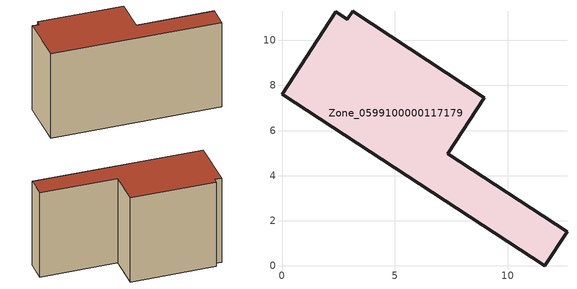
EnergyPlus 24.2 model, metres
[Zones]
Zone_0599100000117179
 floor ground (C_G): 3.14,11.3 8.97,7.46 7.34,4.98 12.63,1.51 11.64,0 0,7.62 2.38,11.26 2.89,10.93 z0
 wall outside (C_F): 11.64,0 12.63,1.51 7.34,4.98 8.97,7.46 3.14,11.3 2.89,10.93 2.38,11.26 0,7.62 11.64,0 z0:7.57
 roof outside (C_R): 8.97,7.46 3.14,11.3 2.89,10.93 2.38,11.26 0,7.62 11.64,0 12.63,1.51 7.34,4.98 z7.57
[BUILDING]
Pand.0599100000117179: North Axis=0; Terrain=City; Loads Convergence Tolerance Value=0.04; Temperature Convergence Tolerance Value=0.4; Solar Distribution=FullExterior; Maximum Number of Warmup Days=25; Minimum Number of Warmup Days=1
[Site:Location]
Rotterdam.The.Hague.AP_ZH_NLD Design_Conditions: Latitude=51.96; Longitude=4.45; Time Zone=1; Elevation=-4.5
[SITE:GROUNDTEMPERATURE:BUILDINGSURFACE]
18, 18, 18, 18, 18, 18, 18, 18, 18, 18, 18, 18
[MATERIAL] Thermal Absorptance=0.9; Solar Absorptance=0.7; Visible Absorptance=0.7
Name | Roughness | Thickness | Conductivity | Density | Specific Heat
G.TI.1946 | MediumSmooth | 0.15 | 1 | 540 | 1210
F.TI.1946 | Rough | 0.3 | 0.857143 | 1920 | 840
R.TI.1946 | MediumRough | 0.2 | 0.1 | 1500 | 1000
[CONSTRUCTION]
C_G: G.TI.1946
C_F: F.TI.1946
C_R: R.TI.1946
[ZONE]
Zone_0599100000117179: Type=1; Multiplier=1; Ceiling Height=Autocalculate; Volume=Autocalculate; Floor Area=autocalculate; Part of Total Floor Area=Yes
[ZONEINFILTRATION:DESIGNFLOWRATE]
Infil_Zone_0599100000117179: Zone or ZoneList or Space or SpaceList=Zone_0599100000117179; Schedule=AlwaysOn; Design Flow Rate Calculation Method=Flow/Area; Flow Rate per Floor Area=0.003; Constant Term Coefficient=1; Temperature Term Coefficient=0; Velocity Term Coefficient=0; Velocity Squared Term Coefficient=0
[HVACTEMPLATE:ZONE:IDEALLOADSAIRSYSTEM]
Zone_0599100000117179: Maximum Heating Supply Air Temperature=50; Minimum Cooling Supply Air Temperature=13; Maximum Heating Supply Air Humidity Ratio=0.0156; Minimum Cooling Supply Air Humidity Ratio=0.0077; Heating Limit=NoLimit; Cooling Limit=NoLimit; Dehumidification Control Type=ConstantSensibleHeatRatio; Cooling Sensible Heat Ratio=0.7; Dehumidification Setpoint=60; Humidification Control Type=None; Humidification Setpoint=30; Outdoor Air Method=None; Outdoor Air Flow Rate per Person=0.00944; Outdoor Air Flow Rate per Zone Floor Area=0; Outdoor Air Flow Rate per Zone=0; Demand Controlled Ventilation Type=None; Outdoor Air Economizer Type=NoEconomizer; Heat Recovery Type=None; Sensible Heat Recovery Effectiveness=0.7; Latent Heat Recovery Effectiveness=0.65
[ZONECONTROL:THERMOSTAT]
ThermostatControl_Zone_0599100000117179: Zone or ZoneList=Zone_0599100000117179; Control Type Schedule=DualSetpointControlType; Control 1=Thermostat_Zone_0599100000117179; Temperature Difference Between Cutout And Setpoint=0
[THERMOSTATSETPOINT:DUALSETPOINT]
Thermostat_Zone_0599100000117179: Heating Setpoint Temperature Schedule=HeatingSetpoint_Zone_0599100000117179; Cooling Setpoint Temperature Schedule=CoolingSetpoint_Zone_0599100000117179
[SCHEDULE:COMPACT]
HeatingSetpoint_Zone_0599100000117179: Through: 12/31, For: AllDays, Until: 24:00, 21
CoolingSetpoint_Zone_0599100000117179: Through: 12/31, For: AllDays, Until: 24:00, 24
DualSetpointControlType: Through: 12/31, For: AllDays, Until: 24:00, 4
AlwaysOn: Through: 12/31, For: AllDays, Until: 24:00, 1
